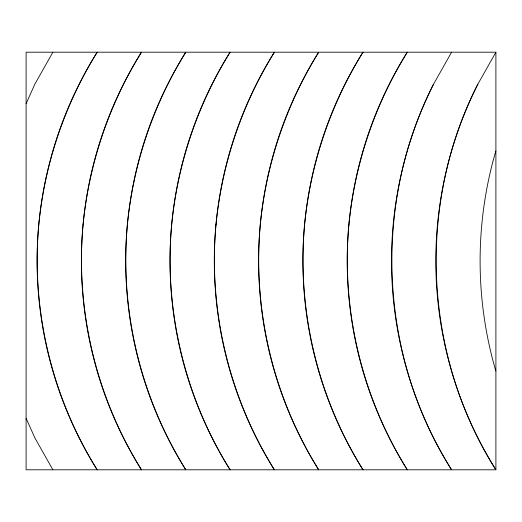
<?xml version="1.0" encoding="UTF-8"?>
<svg xmlns="http://www.w3.org/2000/svg" width="522" height="522" viewBox="0 0 522 522"><rect width="100%" height="100%" fill="white"/><g stroke="black" fill="none" stroke-linecap="round" stroke-linejoin="round"><path stroke-width="0.78" d="M495.9 150.969L495.43 152.359A392.772 392.772 0 0 0 495.43 369.641L495.9 371.031M26.1 103.721L34.85 84.14L52.879 52.2M433.573 84.14C372.062 204.663 379.116 355.541 451.595 469.8A392.772 392.772 0 0 1 433.573 84.14L451.595 52.2M477.871 84.14C416.367 204.663 423.42 355.541 495.9 469.8L26.1 469.8L26.1 52.2L495.9 52.2L495.9 469.8A392.772 392.772 0 0 1 477.871 84.14L495.9 52.2M26.1 419.303L26.491 419.153M52.879 469.8L34.85 437.86L26.1 418.279M38.798 224.362C30.987 309.722 51.769 397.098 97.183 469.8A392.772 392.772 0 0 1 97.183 52.2C64.924 104.211 44.833 163.458 38.798 224.362M83.096 224.362C75.292 309.722 96.074 397.098 141.482 469.8A392.772 392.772 0 0 1 141.482 52.2C109.222 104.211 89.131 163.458 83.096 224.362M127.401 224.362C119.59 309.722 140.379 397.098 185.786 469.8A392.772 392.772 0 0 1 185.786 52.2C153.527 104.211 133.436 163.458 127.401 224.362M171.699 224.362C163.895 309.722 184.677 397.098 230.085 469.8A392.772 392.772 0 0 1 230.085 52.2C197.831 104.211 177.734 163.458 171.699 224.362M216.004 224.362C208.193 309.722 228.982 397.098 274.389 469.8A392.772 392.772 0 0 1 274.389 52.2C242.13 104.211 222.039 163.458 216.004 224.362M260.308 224.362C252.498 309.722 273.28 397.098 318.694 469.8A392.772 392.772 0 0 1 318.694 52.2C286.434 104.211 266.344 163.458 260.308 224.362M304.607 224.362C296.803 309.722 317.585 397.098 362.992 469.8A392.772 392.772 0 0 1 362.992 52.2C330.733 104.211 310.642 163.458 304.607 224.362M348.911 224.362C341.101 309.722 361.89 397.098 407.297 469.8A392.772 392.772 0 0 1 407.297 52.2C375.037 104.211 354.947 163.458 348.911 224.362"/></g></svg>
